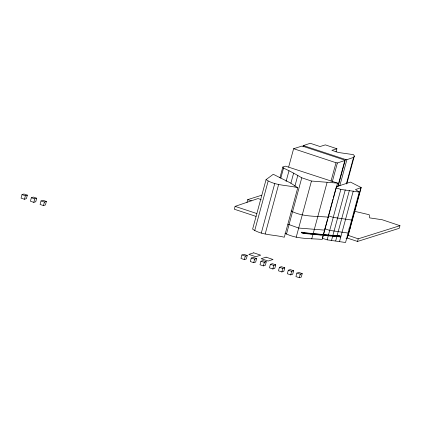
<?xml version="1.0" encoding="UTF-8"?>
<svg xmlns="http://www.w3.org/2000/svg" width="421" height="421" viewBox="0 0 421 421"><rect width="100%" height="100%" fill="white"/><g stroke="black" fill="none" stroke-linecap="round" stroke-linejoin="round"><path stroke-width="0.63" d="M22.003 194.623L21.05 198.133L24.439 199.27L26.402 198.649L27.36 195.139L23.965 194.007L22.003 194.623L25.397 195.76L27.36 195.139M24.439 199.27L25.397 195.76M31.354 197.712L30.401 201.222L33.791 202.359L35.753 201.738L36.706 198.228L33.317 197.091L31.354 197.712L34.743 198.849L36.706 198.228M33.791 202.359L34.743 198.849M41.026 200.933L40.069 204.443L43.463 205.574L45.426 204.959L46.378 201.448L42.989 200.312L41.026 200.933L44.416 202.064L46.378 201.448M43.463 205.574L44.416 202.064M261.109 199.586L257.989 198.554L235.102 206.374L234.329 209.216L256.068 216.399M246.964 202.469L247.732 199.628L261.788 195.197M241.917 254.947L240.965 258.457L244.354 259.594L246.317 258.973L247.269 255.463L243.88 254.331L241.917 254.947L245.306 256.084L247.269 255.463M244.354 259.594L245.306 256.084M266.067 179.625L252.605 229.161C261.825 235.392 273.887 234.555 284.312 237.244L297.773 187.708L290.527 182.982L273.276 174.289L266.067 179.625C275.281 185.856 287.348 185.019 297.773 187.708M254.668 230.713L268.124 181.177M251.263 258.036L250.311 261.546L253.7 262.678L255.668 262.062L256.621 258.552L253.231 257.415L251.263 258.036L254.658 259.168L256.621 258.552M261.294 233.092L274.75 183.561M253.7 262.678L254.658 259.168M279.928 177.762L282.849 167.011L285.543 166.163L337.537 183.114L322.239 239.407C309.724 238.349 296.379 239.281 284.98 233.218M265.198 233.934L278.655 184.398M280.791 178.183L283.543 168.063L282.849 167.011M260.936 261.252L259.983 264.762L263.372 265.898L265.335 265.283L266.293 261.767L262.899 260.636L260.936 261.252L264.325 262.388L266.293 261.767M288.638 167.063L293.626 148.708L302.141 146.024L344.068 159.859L344.831 160.501L337.779 186.456M286.075 181.493L289.001 170.742L283.543 168.063M263.372 265.898L264.325 262.388M290.879 183.261L293.626 173.142L289.001 170.742M270.398 264.314L269.44 267.83L272.834 268.961L274.797 268.345L275.75 264.835L272.361 263.699L270.398 264.314L273.787 265.451L275.75 264.835M303.036 146.85L303.378 145.587L310.261 143.277L320.039 146.55L325.349 144.877L336.911 148.75L336.053 151.913M294.868 186.214L297.789 175.462L293.626 173.142M272.834 268.961L273.787 265.451M286.475 234.097L301.768 177.799L297.789 175.462M279.423 267.303L278.47 270.814L281.86 271.95L283.822 271.334L284.78 267.824L281.386 266.688L279.423 267.303L282.812 268.44L284.78 267.824M281.86 271.95L282.812 268.44M296.163 237.339L311.461 181.041L337.537 183.114M288.274 270.229L287.322 273.739L290.711 274.876L292.674 274.255L293.626 270.745L290.237 269.608L288.274 270.229L291.664 271.366L293.626 270.745M290.711 274.876L291.664 271.366M338.779 235.381L339.636 236.065L303.773 232.692L303.62 233.25L301.857 232.734M303.867 233.466L304.015 232.908L340.757 236.391L340.605 236.949L303.867 233.466L301.373 232.729M296.879 273.076L295.926 276.586L299.315 277.723L301.283 277.102L302.236 273.592L298.847 272.455L296.879 273.076L300.273 274.213L302.236 273.592M299.315 277.723L300.273 274.213M311.756 238.839L327.054 182.54M331.027 181.088L336.016 162.727L337.379 162.98L344.831 160.501M332.222 181.972L337.379 162.98M323.023 235.739L322.333 238.26L327.138 239.838L345.546 242.507L359.25 192.081L355.482 189.582L361.197 187.555L348.183 235.465M323.533 233.844L327.475 219.346M327.817 218.089L332.953 199.175M333.295 197.917L336.037 187.829L340.842 189.413L359.25 192.081M338.2 186.045L345.425 159.454L346.904 159.664L353.556 157.407L354.35 156.038L353.524 154.654L338.331 152.486L331.89 150.329L336.911 148.75M339.852 185.624L346.904 159.664M327.138 239.838L340.842 189.413M346.33 183.993L353.556 157.407M346.951 183.261L354.35 156.038M331.543 240.344L345.246 189.918M335.679 240.886L349.383 190.46M339.542 241.486L353.245 191.06M346.046 238.496L347.267 238.065L360.965 187.64M357.508 241.454L358.224 238.833L399.95 225.688L399.24 228.303L357.508 241.454L347.267 238.065M348.62 229.04L350.067 228.524M348.209 235.365L358.224 238.833M336.253 186.787L350.488 182.088L361.197 187.555M328.296 217.12C315.782 216.062 302.436 216.994 291.037 210.932M324.765 230.124L298.689 228.05L288.001 224.225M305.578 233.434L308.188 233.676M310.14 233.86L312.75 234.108M314.708 234.292L317.313 234.534M319.271 234.718L321.228 234.902M323.838 235.15L325.791 235.334M328.401 235.581L331.011 235.823M332.311 235.949L334.921 236.192M336.879 236.376L339.484 236.623L338.626 235.934M351.651 220.046L333.243 217.378L328.438 215.799M348.114 233.05L329.711 230.382L324.907 228.798M354.035 211.174L369.212 214.726L369.622 217.878L382.289 219.773L399.95 225.688M302.01 232.176L303.773 232.692M301.525 232.171L304.015 232.908M303.378 145.587L345.425 159.454M293.626 148.708L336.016 162.727M235.102 206.374L256.842 213.558M301.768 177.799L311.461 181.041M247.732 199.628L251.332 200.828M339.915 235.613L340.757 236.391M339.763 236.17L340.605 236.949M253.716 252.832L248.822 254.373L255.794 256.71L260.694 255.168L253.716 252.832M266.061 257.152L261.162 258.694L268.14 261.031L273.034 259.489L266.061 257.152"/></g></svg>
